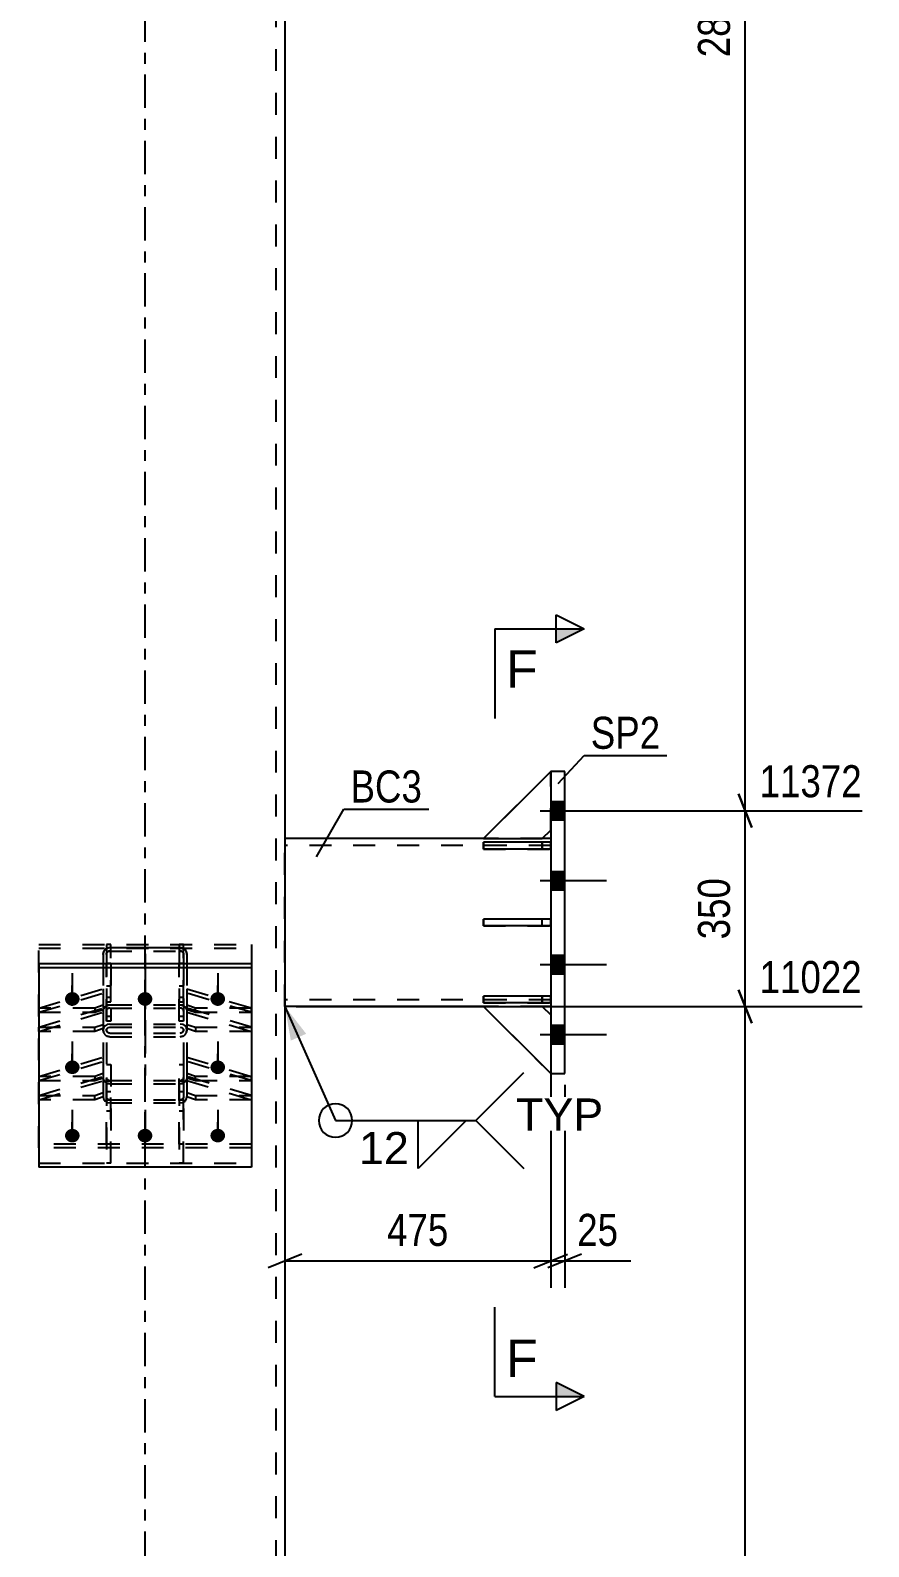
# Model space of a CAD drawing. Header units: millimetres. Extents: x -94 to 747, y -29 to 565.
# Drawn here: x 209.9 to 284.8, y 269.8 to 405.3 of the extents above; entities that cross this region are included whole.
import ezdxf

# ---------------------------------------------------------------- set-up
doc = ezdxf.new("R2010")
doc.units = ezdxf.units.MM
doc.linetypes.add('DXK_LINE_DOT2', pattern=[3.9198, 1.9599, -1.9599])
doc.linetypes.add('DXK_LINE_DOT3', pattern=[5.9187, 2.979, -0.9799, 0.9799, -0.9799])
doc.styles.add('Arial', font='ARIAL.TTF', dxfattribs={"height": 0.2})
doc.styles.add('Arial Narrow', font='ARIALN.TTF', dxfattribs={"height": 0.2})

# ---------------------------------------------------------------- blocks, each defined once
blk = doc.blocks.new('Part-708339396-31523 - 31516')
at = {"color": 7, "linetype": 'DXK_LINE_DOT2'}
for p, q in [((216.43, 322.98), (216.38, 322.73)), ((216.38, 322.73), (216.38, 311.76)), ((216.68, 322.73), (216.7, 322.85)), ((216.68, 322.73), (216.68, 311.76)), ((216.7, 322.85), (216.77, 322.96)), ((216.98, 323.37), (216.75, 323.32)), ((216.77, 322.96), (216.87, 323.03)), ((216.87, 323.03), (216.98, 323.05)), ((216.98, 323.37), (223.28, 323.37)), ((216.98, 323.05), (223.28, 323.05)), ((223.51, 323.32), (223.28, 323.37)), ((223.28, 323.05), (223.4, 323.03)), ((223.4, 323.03), (223.49, 322.96)), ((223.49, 322.96), (223.56, 322.85)), ((223.56, 322.85), (223.58, 322.73)), ((223.58, 322.73), (223.58, 311.76)), ((223.88, 322.73), (223.84, 322.98)), ((223.88, 322.73), (223.88, 311.76)), ((216.38, 317.68), (216.43, 317.89)), ((216.43, 317.89), (216.56, 318.08)), ((216.56, 318.08), (216.75, 318.2)), ((216.7, 317.78), (216.68, 317.68)), ((216.77, 317.88), (216.7, 317.78)), ((216.75, 318.2), (216.98, 318.24)), ((216.87, 317.94), (216.77, 317.88)), ((216.98, 317.96), (216.87, 317.94)), ((216.98, 318.24), (223.28, 318.24)), ((216.98, 317.96), (223.28, 317.96)), ((223.28, 318.24), (223.51, 318.2)), ((223.4, 317.94), (223.28, 317.96)), ((223.49, 317.88), (223.4, 317.94)), ((223.56, 317.78), (223.49, 317.88)), ((223.51, 318.2), (223.71, 318.08)), ((223.58, 317.68), (223.56, 317.78)), ((223.71, 318.08), (223.84, 317.89)), ((223.84, 317.89), (223.88, 317.68)), ((216.38, 316.03), (216.43, 315.78)), ((216.7, 315.91), (216.68, 316.03)), ((216.77, 315.8), (216.7, 315.91)), ((216.87, 315.73), (216.77, 315.8)), ((223.49, 315.8), (223.4, 315.73)), ((223.56, 315.91), (223.49, 315.8)), ((223.58, 316.03), (223.56, 315.91)), ((223.84, 315.78), (223.88, 316.03)), ((216.75, 315.44), (216.98, 315.39)), ((216.98, 315.71), (216.87, 315.73)), ((216.98, 315.71), (223.28, 315.71)), ((216.98, 315.39), (223.28, 315.39)), ((223.4, 315.73), (223.28, 315.71)), ((223.28, 315.39), (223.51, 315.44)), ((216.43, 311.54), (216.38, 311.76)), ((216.68, 311.76), (216.7, 311.65)), ((223.56, 311.65), (223.58, 311.76)), ((223.88, 311.76), (223.84, 311.54)), ((216.56, 311.36), (216.43, 311.54)), ((216.75, 311.24), (216.56, 311.36)), ((216.7, 311.65), (216.77, 311.56)), ((216.98, 311.19), (216.75, 311.24)), ((216.77, 311.56), (216.87, 311.5)), ((216.87, 311.5), (216.98, 311.47)), ((216.98, 311.47), (223.28, 311.47)), ((216.98, 311.19), (223.28, 311.19)), ((223.28, 311.47), (223.4, 311.5)), ((223.51, 311.24), (223.28, 311.19)), ((223.4, 311.5), (223.49, 311.56)), ((223.49, 311.56), (223.56, 311.65)), ((223.71, 311.36), (223.51, 311.24)), ((223.84, 311.54), (223.71, 311.36))]:
    blk.add_line(p, q, dxfattribs=at)
at = {"color": 7, "linetype": 'DXK_LINE_DOT3'}
blk.add_line((220.13, 322.8), (220.13, 311.3), dxfattribs=at)
at = {"color": 7, "linetype": 'DXK_LINE_DOT2'}
for centre, start, end in [((217.01, 322.76), 114.32, 159.2417), ((223.25, 322.76), 20.7583, 65.68), ((217.01, 316), 200.7583, 245.68), ((223.25, 316), 294.32, 339.2417)]:
    blk.add_arc(centre, 0.621, start, end, dxfattribs=at)
blk = doc.blocks.new('Part-708339396-31530 - 31516')
at = {"color": 2, "linetype": 'Continuous'}
for p, q in [((250.38, 333.1), (232.63, 333.1)), ((256.38, 333.1), (255.63, 333.1)), ((250.38, 318.1), (232.63, 318.1)), ((256.38, 318.1), (255.63, 318.1))]:
    blk.add_line(p, q, dxfattribs=at)
at = {"color": 7, "linetype": 'DXK_LINE_DOT2'}
for p, q in [((232.63, 318.1), (232.63, 333.1)), ((256.38, 332.5), (232.63, 332.5)), ((255.63, 333.1), (250.38, 333.1)), ((256.38, 333.1), (256.38, 318.1)), ((256.38, 318.7), (232.63, 318.7)), ((255.63, 318.1), (250.38, 318.1))]:
    blk.add_line(p, q, dxfattribs=at)
blk = doc.blocks.new('Part-708339396-31531 - 31516')
at = {"color": 2, "linetype": 'Continuous'}
for p, q in [((256.38, 339.1), (256.38, 312.1)), ((257.63, 339.1), (256.38, 339.1)), ((257.63, 312.1), (257.63, 339.1)), ((256.38, 312.1), (257.63, 312.1))]:
    blk.add_line(p, q, dxfattribs=at)
blk = doc.blocks.new('Part-708339396-31533 - 31516')
at = {"color": 2, "linetype": 'Continuous'}
for p, q in [((250.38, 318.1), (255.63, 318.1)), ((250.38, 318.1), (256.38, 312.1)), ((255.63, 318.1), (256.38, 317.35))]:
    blk.add_line(p, q, dxfattribs=at)
at = {"color": 7, "linetype": 'DXK_LINE_DOT2'}
blk.add_line((256.38, 317.35), (256.38, 312.1), dxfattribs=at)
blk = doc.blocks.new('Part-708339396-31534 - 31516')
at = {"color": 7, "linetype": 'DXK_LINE_DOT2'}
for p, q in [((250.38, 318.1), (255.63, 318.1)), ((256.38, 312.1), (250.38, 318.1)), ((255.63, 318.1), (256.38, 317.35)), ((256.38, 317.35), (256.38, 312.1))]:
    blk.add_line(p, q, dxfattribs=at)
blk = doc.blocks.new('Part-708339396-31535 - 31516')
at = {"color": 2, "linetype": 'Continuous'}
for p, q in [((256.38, 339.1), (250.38, 333.1)), ((255.63, 333.1), (256.38, 333.85)), ((250.38, 333.1), (255.63, 333.1))]:
    blk.add_line(p, q, dxfattribs=at)
at = {"color": 7, "linetype": 'DXK_LINE_DOT2'}
blk.add_line((256.38, 333.85), (256.38, 339.1), dxfattribs=at)
blk = doc.blocks.new('Part-708339396-31536 - 31516')
at = {"color": 7, "linetype": 'DXK_LINE_DOT2'}
for p, q in [((256.38, 339.1), (250.38, 333.1)), ((256.38, 333.85), (256.38, 339.1)), ((255.63, 333.1), (256.38, 333.85)), ((250.38, 333.1), (255.63, 333.1))]:
    blk.add_line(p, q, dxfattribs=at)
blk = doc.blocks.new('Part-708339396-31537 - 31516')
at = {"color": 7, "linetype": 'DXK_LINE_DOT2'}
for p, q in [((256.38, 325.9), (250.38, 325.9)), ((250.38, 325.9), (250.38, 325.3)), ((250.38, 325.3), (256.38, 325.3)), ((255.63, 325.3), (255.63, 325.9)), ((256.38, 325.3), (256.38, 325.9))]:
    blk.add_line(p, q, dxfattribs=at)
blk = doc.blocks.new('Part-708339396-31538 - 31516')
at = {"color": 7, "linetype": 'DXK_LINE_DOT2'}
for p, q in [((256.38, 332.77), (250.38, 332.77)), ((250.38, 332.77), (250.38, 332.17)), ((250.38, 332.17), (256.38, 332.17)), ((255.63, 332.77), (255.63, 332.17)), ((256.38, 332.17), (256.38, 332.77))]:
    blk.add_line(p, q, dxfattribs=at)
blk = doc.blocks.new('Part-708339396-31539 - 31516')
at = {"color": 7, "linetype": 'DXK_LINE_DOT2'}
for p, q in [((256.38, 319.02), (250.38, 319.02)), ((250.38, 319.02), (250.38, 318.42)), ((255.63, 319.02), (255.63, 318.42)), ((256.38, 318.42), (256.38, 319.02)), ((250.38, 318.42), (256.38, 318.42))]:
    blk.add_line(p, q, dxfattribs=at)
blk = doc.blocks.new('Part-708339396-31540 - 31516')
at = {"color": 2, "linetype": 'Continuous'}
for p, q in [((256.38, 325.9), (250.38, 325.9)), ((250.38, 325.3), (250.38, 325.9)), ((256.38, 325.3), (250.38, 325.3)), ((256.38, 325.9), (256.38, 325.3))]:
    blk.add_line(p, q, dxfattribs=at)
at = {"color": 7, "linetype": 'DXK_LINE_DOT2'}
blk.add_line((255.63, 325.3), (255.63, 325.9), dxfattribs=at)
blk = doc.blocks.new('Part-708339396-31541 - 31516')
at = {"color": 2, "linetype": 'Continuous'}
for p, q in [((256.38, 332.77), (250.38, 332.77)), ((250.38, 332.17), (250.38, 332.77)), ((256.38, 332.17), (250.38, 332.17)), ((256.38, 332.77), (256.38, 332.17))]:
    blk.add_line(p, q, dxfattribs=at)
at = {"color": 7, "linetype": 'DXK_LINE_DOT2'}
blk.add_line((255.63, 332.17), (255.63, 332.77), dxfattribs=at)
blk = doc.blocks.new('Part-708339396-31542 - 31516')
at = {"color": 2, "linetype": 'Continuous'}
for p, q in [((256.38, 319.02), (250.38, 319.02)), ((250.38, 318.42), (250.38, 319.02)), ((256.38, 319.02), (256.38, 318.42)), ((256.38, 318.42), (250.38, 318.42))]:
    blk.add_line(p, q, dxfattribs=at)
at = {"color": 7, "linetype": 'DXK_LINE_DOT2'}
blk.add_line((255.63, 318.42), (255.63, 319.02), dxfattribs=at)
blk = doc.blocks.new('Part-708339396-31550 - 31516')
at = {"color": 2, "linetype": 'Continuous'}
for p, q in [((216.38, 322.73), (216.43, 322.98)), ((216.38, 322.73), (216.38, 321.93)), ((216.75, 323.32), (216.98, 323.37)), ((216.98, 323.37), (223.28, 323.37)), ((223.28, 323.37), (223.51, 323.32)), ((223.84, 322.98), (223.88, 322.73)), ((223.88, 322.73), (223.88, 321.93))]:
    blk.add_line(p, q, dxfattribs=at)
at = {"color": 7, "linetype": 'DXK_LINE_DOT2'}
for p, q in [((216.7, 322.85), (216.68, 322.73)), ((216.68, 322.73), (216.68, 310.05)), ((216.77, 322.96), (216.7, 322.85)), ((216.87, 323.03), (216.77, 322.96)), ((216.98, 323.05), (216.87, 323.03)), ((216.98, 323.05), (223.28, 323.05)), ((223.4, 323.03), (223.28, 323.05)), ((223.49, 322.96), (223.4, 323.03)), ((223.56, 322.85), (223.49, 322.96)), ((223.58, 322.73), (223.56, 322.85)), ((223.58, 322.73), (223.58, 310.05)), ((216.38, 321.93), (216.38, 310.05)), ((223.88, 321.93), (223.88, 310.05)), ((216.43, 316.18), (216.38, 315.97)), ((216.43, 315.78), (216.38, 316.03)), ((216.56, 316.37), (216.43, 316.18)), ((216.75, 316.49), (216.56, 316.37)), ((216.68, 315.97), (216.7, 316.07)), ((216.68, 316.03), (216.7, 315.91)), ((216.7, 316.07), (216.77, 316.17)), ((216.7, 315.91), (216.77, 315.8)), ((216.98, 316.53), (216.75, 316.49)), ((216.77, 316.17), (216.87, 316.23)), ((216.77, 315.8), (216.87, 315.73)), ((216.87, 316.23), (216.98, 316.25)), ((216.98, 316.53), (223.28, 316.53)), ((216.98, 316.25), (223.28, 316.25)), ((223.51, 316.49), (223.28, 316.53)), ((223.28, 316.25), (223.4, 316.23)), ((223.4, 316.23), (223.49, 316.17)), ((223.4, 315.73), (223.49, 315.8)), ((223.49, 316.17), (223.56, 316.07)), ((223.49, 315.8), (223.56, 315.91)), ((223.71, 316.37), (223.51, 316.49)), ((223.56, 316.07), (223.58, 315.97)), ((223.56, 315.91), (223.58, 316.03)), ((223.84, 316.18), (223.71, 316.37)), ((223.88, 315.97), (223.84, 316.18)), ((223.88, 316.03), (223.84, 315.78)), ((216.98, 315.39), (216.75, 315.44)), ((216.87, 315.73), (216.98, 315.71)), ((216.98, 315.71), (223.28, 315.71)), ((216.98, 315.39), (223.28, 315.39)), ((223.28, 315.71), (223.4, 315.73)), ((223.51, 315.44), (223.28, 315.39)), ((216.38, 310.05), (216.43, 309.83)), ((216.43, 309.83), (216.56, 309.65)), ((216.56, 309.65), (216.75, 309.53)), ((216.7, 309.94), (216.68, 310.05)), ((216.77, 309.85), (216.7, 309.94)), ((216.75, 309.53), (216.98, 309.48)), ((216.87, 309.79), (216.77, 309.85)), ((216.98, 309.76), (216.87, 309.79)), ((216.98, 309.76), (223.28, 309.76)), ((216.98, 309.48), (223.28, 309.48)), ((223.4, 309.79), (223.28, 309.76)), ((223.28, 309.48), (223.51, 309.53)), ((223.49, 309.85), (223.4, 309.79)), ((223.56, 309.94), (223.49, 309.85)), ((223.51, 309.53), (223.71, 309.65)), ((223.58, 310.05), (223.56, 309.94)), ((223.71, 309.65), (223.84, 309.83)), ((223.84, 309.83), (223.88, 310.05))]:
    blk.add_line(p, q, dxfattribs=at)
at = {"color": 7, "linetype": 'DXK_LINE_DOT3'}
blk.add_line((220.13, 309.59), (220.13, 322.8), dxfattribs=at)
at = {"color": 2, "linetype": 'Continuous'}
for centre, start, end in [((217.01, 322.76), 114.3199, 159.2417), ((223.25, 322.76), 20.7583, 65.6801)]:
    blk.add_arc(centre, 0.621, start, end, dxfattribs=at)
at = {"color": 7, "linetype": 'DXK_LINE_DOT2'}
for centre, start, end in [((217.01, 316), 200.7583, 245.6801), ((223.25, 316), 294.3199, 339.2417)]:
    blk.add_arc(centre, 0.621, start, end, dxfattribs=at)
blk = doc.blocks.new('Part-708339396-31552 - 31516')
at = {"color": 2, "linetype": 'Continuous'}
for p, q in [((210.63, 321.93), (210.63, 303.74)), ((210.63, 321.93), (229.63, 321.93)), ((210.63, 321.59), (229.63, 321.59)), ((229.63, 321.93), (229.63, 303.74)), ((229.63, 303.74), (210.63, 303.74))]:
    blk.add_line(p, q, dxfattribs=at)
at = {"color": 7, "linetype": 'DXK_LINE_DOT2'}
blk.add_line((210.63, 304.08), (229.63, 304.08), dxfattribs=at)
blk = doc.blocks.new('Part-708339396-31553 - 31516')
at = {"color": 7, "linetype": 'DXK_LINE_DOT2'}
for p, q in [((210.63, 305.45), (210.63, 323.64)), ((210.63, 323.64), (229.63, 323.64)), ((210.63, 323.3), (229.63, 323.3)), ((229.63, 323.64), (229.63, 305.45)), ((229.63, 305.79), (210.63, 305.79)), ((229.63, 305.45), (210.63, 305.45))]:
    blk.add_line(p, q, dxfattribs=at)
blk = doc.blocks.new('Part-708339396-31587 - 31516')
at = {"color": 7, "linetype": 'DXK_LINE_DOT3'}
blk.add_line((220.13, 155.74), (220.13, 493.83), dxfattribs=at)
at = {"color": 7, "linetype": 'DXK_LINE_DOT2'}
blk.add_line((231.83, 493.83), (231.83, 155.74), dxfattribs=at)
at = {"color": 2, "linetype": 'Continuous'}
blk.add_line((232.63, 493.83), (232.63, 155.74), dxfattribs=at)
blk = doc.blocks.new('Part-708339396-31604 - 31516')
at = {"color": 7, "linetype": 'DXK_LINE_DOT2'}
for p, q in [((223.88, 317.96), (223.88, 316.13)), ((229.63, 316.25), (223.88, 317.96)), ((223.88, 317.58), (229.63, 315.87)), ((223.88, 316.5), (224.63, 316.25)), ((224.63, 315.87), (223.88, 316.13)), ((224.63, 316.25), (229.63, 316.25)), ((224.63, 316.25), (224.63, 315.87)), ((229.63, 315.87), (224.63, 315.87)), ((229.63, 316.25), (229.63, 315.87))]:
    blk.add_line(p, q, dxfattribs=at)
blk = doc.blocks.new('Part-708339396-31605 - 31516')
at = {"color": 7, "linetype": 'DXK_LINE_DOT2'}
for p, q in [((223.88, 311.85), (223.88, 310.02)), ((229.63, 310.14), (223.88, 311.85)), ((223.88, 311.47), (229.63, 309.76)), ((223.88, 310.4), (224.63, 310.14)), ((224.63, 309.76), (223.88, 310.02)), ((224.63, 310.14), (229.63, 310.14)), ((224.63, 310.14), (224.63, 309.76)), ((229.63, 309.76), (224.63, 309.76)), ((229.63, 310.14), (229.63, 309.76))]:
    blk.add_line(p, q, dxfattribs=at)
blk = doc.blocks.new('Part-708339396-31606 - 31516')
at = {"color": 7, "linetype": 'DXK_LINE_DOT2'}
for p, q in [((210.63, 316.25), (216.38, 317.96)), ((210.63, 315.87), (216.38, 317.58)), ((216.38, 317.96), (216.38, 316.13)), ((210.63, 315.87), (210.63, 316.25)), ((210.63, 316.25), (215.63, 316.25)), ((215.63, 315.87), (210.63, 315.87)), ((215.63, 316.25), (216.38, 316.5)), ((215.63, 315.87), (215.63, 316.25)), ((216.38, 316.13), (215.63, 315.87))]:
    blk.add_line(p, q, dxfattribs=at)
blk = doc.blocks.new('Part-708339396-31607 - 31516')
at = {"color": 7, "linetype": 'DXK_LINE_DOT2'}
for p, q in [((210.63, 310.14), (216.38, 311.85)), ((216.38, 311.85), (216.38, 310.02)), ((210.63, 309.76), (216.38, 311.47)), ((215.63, 310.14), (216.38, 310.4)), ((210.63, 309.76), (210.63, 310.14)), ((210.63, 310.14), (215.63, 310.14)), ((215.63, 309.76), (210.63, 309.76)), ((215.63, 309.76), (215.63, 310.14)), ((216.38, 310.02), (215.63, 309.76))]:
    blk.add_line(p, q, dxfattribs=at)
blk = doc.blocks.new('Part-708339396-31608 - 31516')
at = {"color": 2, "linetype": 'Continuous'}
blk.add_line((223.58, 321.93), (223.18, 321.93), dxfattribs=at)
at = {"color": 7, "linetype": 'DXK_LINE_DOT2'}
for p, q in [((223.18, 316.79), (223.18, 321.93)), ((223.58, 321.93), (223.58, 316.79)), ((223.18, 318.24), (223.58, 318.24)), ((223.18, 317.23), (223.58, 317.23)), ((223.58, 316.79), (223.18, 316.79))]:
    blk.add_line(p, q, dxfattribs=at)
blk = doc.blocks.new('Part-708339396-31609 - 31516')
at = {"color": 2, "linetype": 'Continuous'}
blk.add_line((217.08, 321.93), (216.68, 321.93), dxfattribs=at)
at = {"color": 7, "linetype": 'DXK_LINE_DOT2'}
for p, q in [((216.68, 316.79), (216.68, 321.93)), ((217.08, 321.93), (217.08, 316.79)), ((216.68, 318.24), (217.08, 318.24)), ((216.68, 317.23), (217.08, 317.23)), ((217.08, 316.79), (216.68, 316.79))]:
    blk.add_line(p, q, dxfattribs=at)
blk = doc.blocks.new('Part-708339396-31610 - 31516')
at = {"color": 7, "linetype": 'DXK_LINE_DOT2'}
for p, q in [((223.18, 311.19), (223.18, 304.08)), ((223.58, 311.19), (223.18, 311.19)), ((223.58, 304.08), (223.58, 311.19)), ((223.18, 309.74), (223.58, 309.74)), ((223.18, 308.78), (223.58, 308.78)), ((223.58, 304.08), (223.18, 304.08))]:
    blk.add_line(p, q, dxfattribs=at)
blk = doc.blocks.new('Part-708339396-31611 - 31516')
at = {"color": 7, "linetype": 'DXK_LINE_DOT2'}
for p, q in [((216.68, 311.19), (216.68, 304.08)), ((217.08, 311.19), (216.68, 311.19)), ((217.08, 304.08), (217.08, 311.19)), ((216.68, 309.74), (217.08, 309.74)), ((216.68, 308.78), (217.08, 308.78)), ((217.08, 304.08), (216.68, 304.08))]:
    blk.add_line(p, q, dxfattribs=at)
blk = doc.blocks.new('Part-708339396-31620 - 31516')
at = {"color": 7, "linetype": 'DXK_LINE_DOT2'}
for p, q in [((223.88, 319.67), (223.88, 317.84)), ((223.88, 319.67), (229.63, 317.96)), ((229.63, 317.58), (223.88, 319.29)), ((224.63, 317.96), (223.88, 318.21)), ((223.88, 317.84), (224.63, 317.58)), ((224.63, 317.58), (224.63, 317.96)), ((229.63, 317.96), (224.63, 317.96)), ((224.63, 317.58), (229.63, 317.58)), ((229.63, 317.58), (229.63, 317.96))]:
    blk.add_line(p, q, dxfattribs=at)
blk = doc.blocks.new('Part-708339396-31621 - 31516')
at = {"color": 7, "linetype": 'DXK_LINE_DOT2'}
for p, q in [((223.88, 313.56), (223.88, 311.73)), ((223.88, 313.56), (229.63, 311.85)), ((229.63, 311.47), (223.88, 313.18)), ((224.63, 311.85), (223.88, 312.11)), ((223.88, 311.73), (224.63, 311.47)), ((224.63, 311.47), (224.63, 311.85)), ((229.63, 311.85), (224.63, 311.85)), ((229.63, 311.47), (229.63, 311.85)), ((224.63, 311.47), (229.63, 311.47))]:
    blk.add_line(p, q, dxfattribs=at)
blk = doc.blocks.new('Part-708339396-31622 - 31516')
at = {"color": 7, "linetype": 'DXK_LINE_DOT2'}
for p, q in [((210.63, 317.96), (216.38, 319.67)), ((210.63, 317.58), (216.38, 319.29)), ((216.38, 319.67), (216.38, 317.84)), ((215.63, 317.96), (210.63, 317.96)), ((210.63, 317.96), (210.63, 317.58)), ((210.63, 317.58), (215.63, 317.58)), ((216.38, 318.21), (215.63, 317.96)), ((215.63, 317.96), (215.63, 317.58)), ((215.63, 317.58), (216.38, 317.84))]:
    blk.add_line(p, q, dxfattribs=at)
blk = doc.blocks.new('Part-708339396-31623 - 31516')
at = {"color": 7, "linetype": 'DXK_LINE_DOT2'}
for p, q in [((210.63, 311.85), (216.38, 313.56)), ((210.63, 311.47), (216.38, 313.18)), ((216.38, 313.56), (216.38, 311.73)), ((215.63, 311.85), (210.63, 311.85)), ((210.63, 311.85), (210.63, 311.47)), ((216.38, 312.11), (215.63, 311.85)), ((215.63, 311.85), (215.63, 311.47)), ((215.63, 311.47), (216.38, 311.73)), ((210.63, 311.47), (215.63, 311.47))]:
    blk.add_line(p, q, dxfattribs=at)
blk = doc.blocks.new('Part-708339396-31624 - 31516')
at = {"color": 7, "linetype": 'DXK_LINE_DOT2'}
for p, q in [((223.18, 323.64), (223.18, 318.5)), ((223.58, 323.64), (223.18, 323.64)), ((223.58, 318.5), (223.58, 323.64)), ((223.18, 319.95), (223.58, 319.95)), ((223.18, 318.94), (223.58, 318.94)), ((223.18, 318.5), (223.58, 318.5))]:
    blk.add_line(p, q, dxfattribs=at)
blk = doc.blocks.new('Part-708339396-31625 - 31516')
at = {"color": 7, "linetype": 'DXK_LINE_DOT2'}
for p, q in [((216.68, 323.64), (216.68, 318.5)), ((217.08, 323.64), (216.68, 323.64)), ((217.08, 318.5), (217.08, 323.64)), ((216.68, 319.95), (217.08, 319.95)), ((216.68, 318.94), (217.08, 318.94)), ((216.68, 318.5), (217.08, 318.5))]:
    blk.add_line(p, q, dxfattribs=at)
blk = doc.blocks.new('Part-708339396-31626 - 31516')
at = {"color": 7, "linetype": 'DXK_LINE_DOT2'}
for p, q in [((223.18, 305.79), (223.18, 312.9)), ((223.18, 312.9), (223.58, 312.9)), ((223.58, 312.9), (223.58, 305.79)), ((223.18, 311.45), (223.58, 311.45)), ((223.18, 310.49), (223.58, 310.49)), ((223.58, 305.79), (223.18, 305.79))]:
    blk.add_line(p, q, dxfattribs=at)
blk = doc.blocks.new('Part-708339396-31627 - 31516')
at = {"color": 7, "linetype": 'DXK_LINE_DOT2'}
for p, q in [((216.68, 305.79), (216.68, 312.9)), ((216.68, 312.9), (217.08, 312.9)), ((217.08, 312.9), (217.08, 305.79)), ((216.68, 311.45), (217.08, 311.45)), ((216.68, 310.49), (217.08, 310.49)), ((217.08, 305.79), (216.68, 305.79))]:
    blk.add_line(p, q, dxfattribs=at)
blk = doc.blocks.new('Bolt-708339396-31630 - 31516')
at = {"linetype": 'Continuous'}
for points in [[(256.38, 336.42), (256.38, 334.77), (257.63, 334.77), (257.63, 336.42)], [(256.38, 336.42), (256.38, 334.77), (257.63, 334.77), (257.63, 336.42)], [(256.38, 336.42), (256.38, 334.77), (257.63, 334.77), (257.63, 336.42)], [(256.38, 330.17), (256.38, 328.52), (257.63, 328.52), (257.63, 330.17)], [(256.38, 330.17), (256.38, 328.52), (257.63, 328.52), (257.63, 330.17)], [(256.38, 322.67), (256.38, 321.02), (257.63, 321.02), (257.63, 322.67)], [(256.38, 322.67), (256.38, 321.02), (257.63, 321.02), (257.63, 322.67)], [(256.38, 316.42), (256.38, 314.77), (257.63, 314.77), (257.63, 316.42)], [(256.38, 316.42), (256.38, 314.77), (257.63, 314.77), (257.63, 316.42)], [(256.38, 316.42), (256.38, 314.77), (257.63, 314.77), (257.63, 316.42)]]:
    blk.add_hatch(color=1, dxfattribs=at).paths.add_polyline_path(points)
at = {"color": 1, "linetype": 'Continuous'}
for p, q in [((256.38, 336.42), (257.63, 336.42)), ((256.38, 336.42), (257.63, 336.42)), ((256.38, 336.42), (257.63, 336.42)), ((255.43, 335.6), (261.38, 335.6)), ((255.43, 335.6), (261.38, 335.6)), ((255.43, 335.6), (261.38, 335.6)), ((256.38, 334.77), (257.63, 334.77)), ((256.38, 334.77), (257.63, 334.77)), ((256.38, 334.77), (257.63, 334.77)), ((255.43, 329.35), (261.38, 329.35)), ((255.43, 329.35), (261.38, 329.35)), ((256.38, 330.17), (257.63, 330.17)), ((256.38, 330.17), (257.63, 330.17)), ((256.38, 328.52), (257.63, 328.52)), ((256.38, 328.52), (257.63, 328.52)), ((256.38, 322.67), (257.63, 322.67)), ((256.38, 322.67), (257.63, 322.67)), ((255.43, 321.85), (261.38, 321.85)), ((255.43, 321.85), (261.38, 321.85)), ((256.38, 321.02), (257.63, 321.02)), ((256.38, 321.02), (257.63, 321.02)), ((256.38, 316.42), (257.63, 316.42)), ((256.38, 316.42), (257.63, 316.42)), ((256.38, 316.42), (257.63, 316.42)), ((255.43, 315.6), (261.38, 315.6)), ((255.43, 315.6), (261.38, 315.6)), ((255.43, 315.6), (261.38, 315.6)), ((256.38, 314.77), (257.63, 314.77)), ((256.38, 314.77), (257.63, 314.77)), ((256.38, 314.77), (257.63, 314.77))]:
    blk.add_line(p, q, dxfattribs=at)
blk = doc.blocks.new('Bolt-708339396-31637 - 31516')
at = {"linetype": 'Continuous'}
for points in [[(213.63, 319.38), (213.77, 319.37), (213.9, 319.33), (214.01, 319.27), (214.11, 319.18), (214.19, 319.08), (214.25, 318.96), (214.28, 318.84), (214.28, 318.71), (214.25, 318.58), (214.19, 318.47), (214.11, 318.36), (214.01, 318.28), (213.9, 318.21), (213.77, 318.17), (213.63, 318.16), (213.5, 318.17), (213.37, 318.21), (213.25, 318.28), (213.15, 318.36), (213.07, 318.47), (213.01, 318.58), (212.98, 318.71), (212.98, 318.84), (213.01, 318.96), (213.07, 319.08), (213.15, 319.18), (213.25, 319.27), (213.37, 319.33), (213.5, 319.37)], [(220.13, 319.38), (220.27, 319.37), (220.4, 319.33), (220.51, 319.27), (220.61, 319.18), (220.69, 319.08), (220.75, 318.96), (220.78, 318.84), (220.78, 318.71), (220.75, 318.58), (220.69, 318.47), (220.61, 318.36), (220.51, 318.28), (220.4, 318.21), (220.27, 318.17), (220.13, 318.16), (220, 318.17), (219.87, 318.21), (219.75, 318.28), (219.65, 318.36), (219.57, 318.47), (219.51, 318.58), (219.48, 318.71), (219.48, 318.84), (219.51, 318.96), (219.57, 319.08), (219.65, 319.18), (219.75, 319.27), (219.87, 319.33), (220, 319.37)], [(226.63, 319.38), (226.77, 319.37), (226.9, 319.33), (227.01, 319.27), (227.11, 319.18), (227.19, 319.08), (227.25, 318.96), (227.28, 318.84), (227.28, 318.71), (227.25, 318.58), (227.19, 318.47), (227.11, 318.36), (227.01, 318.28), (226.9, 318.21), (226.77, 318.17), (226.63, 318.16), (226.5, 318.17), (226.37, 318.21), (226.25, 318.28), (226.15, 318.36), (226.07, 318.47), (226.01, 318.58), (225.98, 318.71), (225.98, 318.84), (226.01, 318.96), (226.07, 319.08), (226.15, 319.18), (226.25, 319.27), (226.37, 319.33), (226.5, 319.37)], [(213.63, 313.28), (213.77, 313.26), (213.9, 313.22), (214.01, 313.16), (214.11, 313.07), (214.19, 312.97), (214.25, 312.85), (214.28, 312.73), (214.28, 312.6), (214.25, 312.48), (214.19, 312.36), (214.11, 312.26), (214.01, 312.17), (213.9, 312.11), (213.77, 312.07), (213.63, 312.05), (213.5, 312.07), (213.37, 312.11), (213.25, 312.17), (213.15, 312.26), (213.07, 312.36), (213.01, 312.48), (212.98, 312.6), (212.98, 312.73), (213.01, 312.85), (213.07, 312.97), (213.15, 313.07), (213.25, 313.16), (213.37, 313.22), (213.5, 313.26)], [(226.63, 313.28), (226.77, 313.26), (226.9, 313.22), (227.01, 313.16), (227.11, 313.07), (227.19, 312.97), (227.25, 312.85), (227.28, 312.73), (227.28, 312.6), (227.25, 312.48), (227.19, 312.36), (227.11, 312.26), (227.01, 312.17), (226.9, 312.11), (226.77, 312.07), (226.63, 312.05), (226.5, 312.07), (226.37, 312.11), (226.25, 312.17), (226.15, 312.26), (226.07, 312.36), (226.01, 312.48), (225.98, 312.6), (225.98, 312.73), (226.01, 312.85), (226.07, 312.97), (226.15, 313.07), (226.25, 313.16), (226.37, 313.22), (226.5, 313.26)], [(213.63, 307.17), (213.77, 307.15), (213.9, 307.11), (214.01, 307.05), (214.11, 306.96), (214.19, 306.86), (214.25, 306.75), (214.28, 306.62), (214.28, 306.49), (214.25, 306.37), (214.19, 306.25), (214.11, 306.15), (214.01, 306.06), (213.9, 306), (213.77, 305.96), (213.63, 305.95), (213.5, 305.96), (213.37, 306), (213.25, 306.06), (213.15, 306.15), (213.07, 306.25), (213.01, 306.37), (212.98, 306.49), (212.98, 306.62), (213.01, 306.75), (213.07, 306.86), (213.15, 306.96), (213.25, 307.05), (213.37, 307.11), (213.5, 307.15)], [(220.13, 307.17), (220.27, 307.15), (220.4, 307.11), (220.51, 307.05), (220.61, 306.96), (220.69, 306.86), (220.75, 306.75), (220.78, 306.62), (220.78, 306.49), (220.75, 306.37), (220.69, 306.25), (220.61, 306.15), (220.51, 306.06), (220.4, 306), (220.27, 305.96), (220.13, 305.95), (220, 305.96), (219.87, 306), (219.75, 306.06), (219.65, 306.15), (219.57, 306.25), (219.51, 306.37), (219.48, 306.49), (219.48, 306.62), (219.51, 306.75), (219.57, 306.86), (219.65, 306.96), (219.75, 307.05), (219.87, 307.11), (220, 307.15)], [(226.63, 307.17), (226.77, 307.15), (226.9, 307.11), (227.01, 307.05), (227.11, 306.96), (227.19, 306.86), (227.25, 306.75), (227.28, 306.62), (227.28, 306.49), (227.25, 306.37), (227.19, 306.25), (227.11, 306.15), (227.01, 306.06), (226.9, 306), (226.77, 305.96), (226.63, 305.95), (226.5, 305.96), (226.37, 306), (226.25, 306.06), (226.15, 306.15), (226.07, 306.25), (226.01, 306.37), (225.98, 306.49), (225.98, 306.62), (226.01, 306.75), (226.07, 306.86), (226.15, 306.96), (226.25, 307.05), (226.37, 307.11), (226.5, 307.15)]]:
    blk.add_hatch(color=1, dxfattribs=at).paths.add_polyline_path(points)
at = {"color": 1, "linetype": 'Continuous'}
for p, q in [((213.63, 318.17), (213.63, 319.97)), ((220.13, 318.17), (220.13, 319.97)), ((226.63, 318.17), (226.63, 319.97)), ((213.63, 312.07), (213.63, 313.86)), ((226.63, 312.07), (226.63, 313.86)), ((213.63, 305.96), (213.63, 307.75)), ((220.13, 305.96), (220.13, 307.75)), ((226.63, 305.96), (226.63, 307.75))]:
    blk.add_line(p, q, dxfattribs=at)
blk = doc.blocks.new('Bolt-708339396-31638 - 31516')
at = {"color": 1, "linetype": 'DXK_LINE_DOT2'}
for p, q in [((213.63, 321.08), (213.63, 319.29)), ((220.13, 321.08), (220.13, 319.29)), ((226.63, 321.08), (226.63, 319.29)), ((213.63, 314.97), (213.63, 313.18)), ((226.63, 314.97), (226.63, 313.18)), ((213.63, 308.86), (213.63, 307.07)), ((220.13, 308.86), (220.13, 307.07)), ((226.63, 308.86), (226.63, 307.07))]:
    blk.add_line(p, q, dxfattribs=at)
blk = doc.blocks.new('StraightDimension-708339396-47865 - 31516')
at = {"color": 7, "linetype": 'Continuous'}
for p, q in [((256.38, 317.1), (256.38, 292.95)), ((257.63, 311.1), (257.63, 292.95)), ((254.88, 294.75), (257.88, 295.95)), ((259.13, 295.95), (256.13, 294.75)), ((256.38, 295.35), (257.63, 295.35)), ((257.63, 295.35), (263.54, 295.35)), ((257.63, 295.35), (263.54, 295.35))]:
    blk.add_line(p, q, dxfattribs=at)
at = {"color": 0}
blk.add_wipeout([(263.01, 296.1), (263.01, 300.3), (258.15, 300.3), (258.15, 296.1)], dxfattribs=at)
at = {"color": 3, "style": 'Arial Narrow'}
blk.add_text('25', height=2.863, dxfattribs=at).set_placement((258.75, 296.7))
blk = doc.blocks.new('StraightDimension-708339396-47801 - 31516')
at = {"color": 7, "linetype": 'Continuous'}
for p, q in [((273.75, 335.6), (273.75, 477.6)), ((273.15, 337.1), (274.35, 334.1)), ((261.13, 335.6), (284.2, 335.6))]:
    blk.add_line(p, q, dxfattribs=at)
at = {"color": 0}
blk.add_wipeout([(273, 410.85), (268.8, 410.85), (268.8, 402.34), (273, 402.34)], dxfattribs=at)
at = {"color": 3, "style": 'Arial Narrow'}
blk.add_text('2840', height=2.863, rotation=90.0002, dxfattribs=at).set_placement((272.4, 402.94))
blk = doc.blocks.new('StraightDimension-708339396-47802 - 31516')
at = {"color": 7, "linetype": 'Continuous'}
for p, q in [((274.35, 334.1), (273.15, 337.1)), ((261.13, 335.6), (284.2, 335.6)), ((273.75, 318.1), (273.75, 335.6)), ((273.15, 319.6), (274.35, 316.6)), ((233.63, 318.1), (284.2, 318.1))]:
    blk.add_line(p, q, dxfattribs=at)
at = {"color": 0}
blk.add_wipeout([(273, 330.19), (268.8, 330.19), (268.8, 323.5), (273, 323.5)], dxfattribs=at)
at = {"color": 3, "style": 'Arial Narrow'}
blk.add_text('350', height=2.863, rotation=90.0002, dxfattribs=at).set_placement((272.4, 324.1))
at = {"color": 0, "linetype": 'Continuous'}
blk.add_wipeout([(284.8, 336.2), (284.8, 340.4), (274.45, 340.4), (274.45, 336.2)], dxfattribs=at)
at = {"color": 3, "linetype": 'Continuous', "style": 'Arial Narrow'}
blk.add_text('11372', height=2.863, dxfattribs=at).set_placement((275.05, 336.8))
blk = doc.blocks.new('StraightDimension-708339396-33796 - 31516')
at = {"color": 7, "linetype": 'Continuous'}
for p, q in [((208.57, 475.03), (217.86, 471.68)), ((215.66, 470.88), (215.55, 474.11)), ((190.36, 402.47), (215.6, 472.49)), ((183.33, 405.01), (192.62, 401.66)), ((190.3, 404.09), (190.42, 400.86))]:
    blk.add_line(p, q, dxfattribs=at)
at = {"color": 0}
blk.add_wipeout([(203.72, 441.74), (199.77, 443.17), (196.88, 435.16), (200.83, 433.73)], dxfattribs=at)
at = {"color": 3, "style": 'Arial Narrow'}
blk.add_text('1489', height=2.863, rotation=70.1759, dxfattribs=at).set_placement((200.47, 434.5))
blk = doc.blocks.new('StraightDimension-708339396-47803 - 31516')
at = {"color": 7, "linetype": 'Continuous'}
for p, q in [((274.35, 316.6), (273.15, 319.6)), ((233.63, 318.1), (284.2, 318.1)), ((273.75, 0.14), (273.75, 318.1))]:
    blk.add_line(p, q, dxfattribs=at)
at = {"color": 0, "linetype": 'Continuous'}
blk.add_wipeout([(284.8, 318.7), (284.8, 322.9), (274.45, 322.9), (274.45, 318.7)], dxfattribs=at)
at = {"color": 3, "linetype": 'Continuous', "style": 'Arial Narrow'}
blk.add_text('11022', height=2.863, dxfattribs=at).set_placement((275.05, 319.3))
blk = doc.blocks.new('StraightDimension-708339396-47866 - 31516')
at = {"color": 7, "linetype": 'Continuous'}
for p, q in [((232.63, 317.1), (232.63, 292.95)), ((256.38, 317.1), (256.38, 292.95)), ((234.13, 295.95), (231.13, 294.75)), ((254.88, 294.75), (257.88, 295.95)), ((232.63, 295.35), (256.38, 295.35))]:
    blk.add_line(p, q, dxfattribs=at)
at = {"color": 0}
blk.add_wipeout([(247.85, 296.1), (247.85, 300.3), (241.16, 300.3), (241.16, 296.1)], dxfattribs=at)
at = {"color": 3, "style": 'Arial Narrow'}
blk.add_text('475', height=2.863, dxfattribs=at).set_placement((241.76, 296.7))
blk = doc.blocks.new('Mark-708339396-34049 - 31516')
at = {"color": 0}
blk.add_wipeout([(244.89, 336.33), (244.89, 339.33), (238.49, 339.33), (238.49, 336.33)], dxfattribs=at)
blk.add_wipeout([(244.89, 336.33), (244.89, 339.33), (238.49, 339.33), (238.49, 336.33)], dxfattribs=at)
at = {"color": 30, "linetype": 'Continuous'}
for p, q in [((235.44, 331.47), (237.89, 335.73)), ((237.89, 335.73), (245.49, 335.73))]:
    blk.add_line(p, q, dxfattribs=at)
at = {"color": 3, "style": 'Arial Narrow'}
blk.add_text('BC3', height=2.863, dxfattribs=at).set_placement((238.49, 336.33))
blk = doc.blocks.new('Mark-708339396-34062 - 31516')
at = {"color": 0}
blk.add_wipeout([(266.17, 341.13), (266.17, 344.13), (259.96, 344.13), (259.96, 341.13)], dxfattribs=at)
blk.add_wipeout([(266.17, 341.13), (266.17, 344.13), (259.96, 344.13), (259.96, 341.13)], dxfattribs=at)
at = {"color": 30, "linetype": 'Continuous'}
for p, q in [((257.04, 338.03), (259.36, 340.53)), ((259.36, 340.53), (266.77, 340.53))]:
    blk.add_line(p, q, dxfattribs=at)
at = {"color": 3, "style": 'Arial Narrow'}
blk.add_text('SP2', height=2.863, dxfattribs=at).set_placement((259.96, 341.13))
blk = doc.blocks.new('SectionMark-708339396-36706 - 31516')
at = {"linetype": 'Continuous'}
for points in [[(256.88, 350.6), (256.88, 351.85), (259.38, 351.85)], [(256.88, 283.23), (256.88, 284.48), (259.38, 283.23)]]:
    blk.add_hatch(color=6, dxfattribs=at).paths.add_polyline_path(points)
at = {"color": 6, "linetype": 'Continuous'}
for p, q in [((256.88, 350.6), (256.88, 353.1)), ((256.88, 353.1), (259.38, 351.85)), ((251.38, 351.85), (251.38, 343.85)), ((251.38, 351.85), (259.38, 351.85)), ((259.38, 351.85), (256.88, 350.6)), ((251.38, 283.23), (251.38, 291.23)), ((259.38, 283.23), (256.88, 284.48)), ((256.88, 284.48), (256.88, 281.98)), ((251.38, 283.23), (259.38, 283.23)), ((259.38, 283.23), (256.88, 281.98))]:
    blk.add_line(p, q, dxfattribs=at)
at = {"color": 0, "linetype": 'Continuous'}
for points in [[(255.23, 346.6), (255.23, 350.1), (252.38, 350.1), (252.38, 346.6)], [(255.23, 284.98), (255.23, 288.48), (252.38, 288.48), (252.38, 284.98)]]:
    blk.add_wipeout(points, dxfattribs=at)
at = {"color": 3, "linetype": 'Continuous', "style": 'Arial'}
for p in [(252.38, 346.6), (252.38, 284.98)]:
    blk.add_text('F', height=3.34, dxfattribs=at).set_placement(p)
blk = doc.blocks.new('WeldMark-708339396-39709 - 31516')
at = {"linetype": 'Continuous'}
blk.add_hatch(color=30, dxfattribs=at).paths.add_polyline_path([(233.16, 315.05), (232.63, 318.1), (234.53, 315.66)])
at = {"color": 30, "linetype": 'Continuous'}
for p, q in [((232.63, 318.1), (237.15, 307.91)), ((237.15, 307.91), (249.69, 307.91))]:
    blk.add_line(p, q, dxfattribs=at)
at = {"color": 3, "linetype": 'Continuous'}
for p, q in [((249.69, 307.91), (253.98, 312.19)), ((244.55, 307.91), (248.84, 307.91)), ((249.69, 307.91), (253.98, 303.62))]:
    blk.add_line(p, q, dxfattribs=at)
blk.add_arc((237.15, 307.91), 1.5, 90, 270, dxfattribs=at)
at = {"color": 0}
blk.add_wipeout([(243.89, 303.81), (243.89, 307.21), (239.05, 307.21), (239.05, 303.81)], dxfattribs=at)
at = {"color": 3, "linetype": 'Continuous'}
for p, q in [((248.84, 307.91), (244.55, 303.62)), ((244.55, 303.62), (244.55, 307.91))]:
    blk.add_line(p, q, dxfattribs=at)
blk.add_arc((237.15, 307.91), 1.5, 270, 90, dxfattribs=at)
at = {"color": 3, "style": 'Arial'}
blk.add_text('12', height=2.865, dxfattribs=at).set_placement((239.25, 304.01))
at = {"color": 0, "linetype": 'Continuous'}
blk.add_wipeout([(261.07, 307.01), (261.07, 310.01), (253.29, 310.01), (253.29, 307.01)], dxfattribs=at)
blk.add_wipeout([(261.07, 307.01), (261.07, 310.01), (253.29, 310.01), (253.29, 307.01)], dxfattribs=at)
at = {"color": 3, "linetype": 'Continuous', "style": 'Arial'}
blk.add_text('TYP', height=2.865, dxfattribs=at).set_placement((253.29, 307.01))

msp = doc.modelspace()

# ---------------------------------------------------------------- block references
for name in ['Part-708339396-31587 - 31516', 'Part-708339396-31535 - 31516', 'Part-708339396-31536 - 31516', 'Part-708339396-31531 - 31516', 'Bolt-708339396-31630 - 31516', 'Part-708339396-31530 - 31516', 'Part-708339396-31538 - 31516', 'Part-708339396-31541 - 31516', 'Part-708339396-31537 - 31516', 'Part-708339396-31540 - 31516', 'Part-708339396-31553 - 31516', 'Part-708339396-31523 - 31516', 'Part-708339396-31550 - 31516', 'Part-708339396-31625 - 31516', 'Part-708339396-31624 - 31516', 'Part-708339396-31552 - 31516', 'Part-708339396-31609 - 31516', 'Part-708339396-31608 - 31516', 'Bolt-708339396-31637 - 31516', 'Bolt-708339396-31638 - 31516', 'Part-708339396-31622 - 31516', 'Part-708339396-31620 - 31516', 'Part-708339396-31539 - 31516', 'Part-708339396-31542 - 31516', 'Part-708339396-31606 - 31516', 'Part-708339396-31604 - 31516', 'Part-708339396-31533 - 31516', 'Part-708339396-31534 - 31516', 'Part-708339396-31623 - 31516', 'Part-708339396-31621 - 31516', 'Part-708339396-31607 - 31516', 'Part-708339396-31627 - 31516', 'Part-708339396-31626 - 31516', 'Part-708339396-31605 - 31516', 'Part-708339396-31611 - 31516', 'Part-708339396-31610 - 31516']:
    msp.add_blockref(name, (0, 0))

# ---------------------------------------------------------------- next in the draw order: block references
for name in ['StraightDimension-708339396-47801 - 31516', 'StraightDimension-708339396-33796 - 31516', 'StraightDimension-708339396-47865 - 31516']:
    msp.add_blockref(name, (0, 0))

# ---------------------------------------------------------------- next in the draw order: block references
msp.add_blockref('StraightDimension-708339396-47802 - 31516', (0, 0))

# ---------------------------------------------------------------- next in the draw order: block references
for name in ['Mark-708339396-34062 - 31516', 'Mark-708339396-34049 - 31516', 'StraightDimension-708339396-47803 - 31516']:
    msp.add_blockref(name, (0, 0))

# ---------------------------------------------------------------- next in the draw order: block references
msp.add_blockref('StraightDimension-708339396-47866 - 31516', (0, 0))

# ---------------------------------------------------------------- next in the draw order: block references
msp.add_blockref('SectionMark-708339396-36706 - 31516', (0, 0))

# ---------------------------------------------------------------- next in the draw order: block references
msp.add_blockref('WeldMark-708339396-39709 - 31516', (0, 0))

doc.saveas('drawing.dxf')
